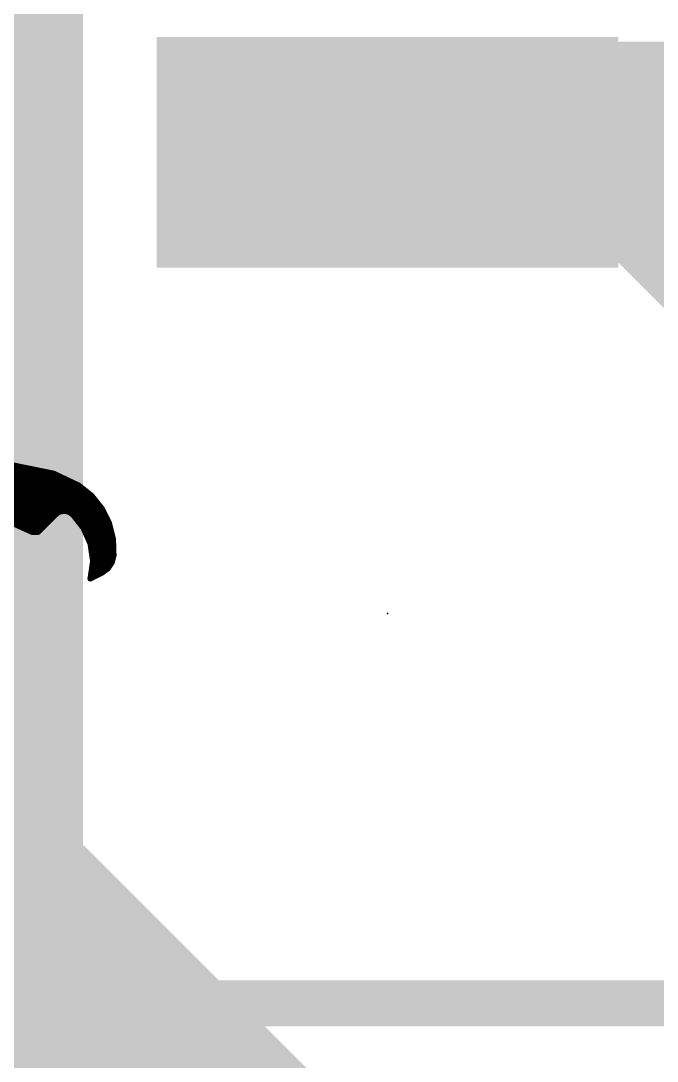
# Model space of a CAD drawing. Extents: x -0.6 to 18.1, y -1.8 to 18.1.
# Drawn here: x 11.691 to 13.442, y 3.847 to 6.712 of the extents above; entities that cross this region are included whole.
import ezdxf

# ---------------------------------------------------------------- set-up
doc = ezdxf.new("R2010")
doc.units = 0
for name, color, linetype in [('1', 12, 'CONTINUOUS'), ('22', 253, 'CONTINUOUS'), ('24', 53, 'CONTINUOUS')]:
    doc.layers.add(name, color=color, linetype=linetype)

# ---------------------------------------------------------------- blocks, each defined once
blk = doc.blocks.new('RECT')
blk.add_solid([(-0.5, -0.5), (0.5, -0.5), (-0.5, 0.5), (0.5, 0.5)])

msp = doc.modelspace()

# ---------------------------------------------------------------- linework, layer by layer
at = {"layer": '1', "const_width": 0.6096}
for points in [[(11.557, 7.239), (11.557, 4.318)], [(12.7, 6.35), (13.462, 6.35)], [(13.462, 6.35), (14.399, 5.413)], [(11.557, 4.318), (12.6035, 3.2715)]]:
    msp.add_lwpolyline(points, dxfattribs=at)
at = {"layer": '1', "const_width": 0.3048}
for points in [[(12.7, 6.5024, 1), (12.7, 6.1976)], [(13.5698, 6.4578, 1), (13.3542, 6.2422)], [(13.462, 6.1976, 1), (13.462, 6.5024)], [(11.6648, 4.4258, 1), (11.4492, 4.2102)], [(11.4046, 4.318, 1), (11.7094, 4.318)]]:
    msp.add_lwpolyline(points, format="xyb", dxfattribs=at)
at = {"layer": '22'}
for points, const_width in [([(10.6991, 5.472), (11.7492, 5.472)], 0.016), ([(11.706, 5.4808), (11.6559, 5.491)], 0.016), ([(11.7811, 5.4655), (11.706, 5.4808)], 0.016), ([(11.8503, 5.4327), (11.7811, 5.4655)], 0.016), ([(11.1286, 5.456), (11.8011, 5.456)], 0.016), ([(11.1785, 5.44), (11.8349, 5.44)], 0.016), ([(11.2005, 5.424), (11.8612, 5.424)], 0.016), ([(11.4988, 5.408), (11.8812, 5.408)], 0.016), ([(11.8859, 5.4042), (11.8503, 5.4327)], 0.016), ([(11.5309, 5.392), (11.8957, 5.392)], 0.016), ([(11.5457, 5.3846), (11.7221, 5.3045)], 0.016), ([(11.9144, 5.3686), (11.8859, 5.4042)], 0.016), ([(11.5646, 5.376), (11.9085, 5.376)], 0.016), ([(11.5999, 5.36), (11.7974, 5.36)], 0.016), ([(11.7381, 5.3045), (11.7862, 5.3526)], 0.016), ([(11.7862, 5.3526), (11.7972, 5.36)], 0.016), ([(11.7972, 5.36), (11.8102, 5.3625)], 0.016), ([(11.8102, 5.3625), (11.8232, 5.36)], 0.016), ([(11.823, 5.36), (11.9186, 5.36)], 0.016), ([(11.8232, 5.36), (11.8342, 5.3526)], 0.016), ([(11.8342, 5.3526), (11.8632, 5.3155)], 0.016), ([(11.9341, 5.3284), (11.9144, 5.3686)], 0.016), ([(11.6351, 5.344), (11.7776, 5.344)], 0.016), ([(11.6703, 5.328), (11.7616, 5.328)], 0.016), ([(11.8409, 5.344), (11.9265, 5.344)], 0.016), ([(11.8534, 5.328), (11.9342, 5.328)], 0.016), ([(11.945, 5.285), (11.9341, 5.3284)], 0.016), ([(11.7056, 5.312), (11.7456, 5.312)], 0.016), ([(11.7221, 5.3045), (11.7381, 5.3045)], 0.016), ([(11.8632, 5.3155), (11.8824, 5.2724)], 0.016), ([(11.8648, 5.312), (11.9382, 5.312)], 0.016), ([(11.8719, 5.296), (11.9422, 5.296)], 0.016), ([(11.879, 5.28), (11.9451, 5.28)], 0.016), ([(11.8824, 5.2724), (11.8896, 5.2243)], 0.016), ([(11.8837, 5.264), (11.9457, 5.264)], 0.016), ([(11.9465, 5.2403), (11.945, 5.285)], 0.016), ([(11.886, 5.248), (11.9462, 5.248)], 0.016), ([(11.9417, 5.2208), (11.9465, 5.2403)], 0.016), ([(11.8896, 5.2243), (11.8824, 5.1762)], 0.016), ([(11.8883, 5.216), (11.9384, 5.216)], 0.016), ([(11.8884, 5.232), (11.9444, 5.232)], 0.016), ([(11.9305, 5.2041), (11.9417, 5.2208)], 0.016), ([(11.8824, 5.1762), (11.9144, 5.1922)], 0.016), ([(11.8836, 5.184), (11.898, 5.184)], 0.016), ([(11.886, 5.2), (11.9249, 5.2)], 0.016), ([(11.9144, 5.1922), (11.9305, 5.2041)], 0.016), ([(17.399, 4.007), (5.399, 4.007)], 0.127)]:
    msp.add_lwpolyline(points, dxfattribs=dict(at, const_width=const_width))
at = {"layer": '22', "const_width": 0.008}
for points in [[(11.7068, 5.4847, 1), (11.7052, 5.4769)], [(11.7052, 5.4769, 1), (11.7068, 5.4847)], [(11.7492, 5.468, 1), (11.7492, 5.476)], [(11.7828, 5.4691, 1), (11.7794, 5.4619)], [(11.7803, 5.4616, 1), (11.7819, 5.4694)], [(11.8011, 5.452, 1), (11.8011, 5.46)], [(11.8349, 5.436, 1), (11.8349, 5.444)], [(11.8528, 5.4358, 1), (11.8478, 5.4296)], [(11.8486, 5.4291, 1), (11.852, 5.4363)], [(11.8612, 5.42, 1), (11.8612, 5.428)], [(11.8812, 5.404, 1), (11.8812, 5.412)], [(11.8891, 5.4067, 1), (11.8828, 5.4017)], [(11.8834, 5.4011, 1), (11.8884, 5.4074)], [(11.8957, 5.388, 1), (11.8957, 5.396)], [(11.784, 5.3559, 1), (11.7884, 5.3493)], [(11.789, 5.3498, 1), (11.7834, 5.3554)], [(11.7964, 5.3639, 1), (11.798, 5.356)], [(11.7994, 5.3566, 1), (11.795, 5.3633)], [(11.7974, 5.356, 1), (11.7974, 5.364)], [(11.811, 5.3665, 1), (11.8094, 5.3586)], [(11.811, 5.3586, 1), (11.8094, 5.3665)], [(11.823, 5.364, 1), (11.823, 5.356)], [(11.8254, 5.3633, 1), (11.821, 5.3566)], [(11.8224, 5.356, 1), (11.824, 5.3639)], [(11.8374, 5.3551, 1), (11.831, 5.3501)], [(11.832, 5.3493, 1), (11.8364, 5.3559)], [(11.9085, 5.372, 1), (11.9085, 5.38)], [(11.918, 5.3704, 1), (11.9108, 5.3668)], [(11.9113, 5.3661, 1), (11.9175, 5.3711)], [(11.9186, 5.356, 1), (11.9186, 5.364)], [(11.7616, 5.324, 1), (11.7616, 5.332)], [(11.7776, 5.34, 1), (11.7776, 5.348)], [(11.8409, 5.348, 1), (11.8409, 5.34)], [(11.8534, 5.332, 1), (11.8534, 5.324)], [(11.9265, 5.34, 1), (11.9265, 5.348)], [(11.938, 5.3294, 1), (11.9302, 5.3275)], [(11.9305, 5.3267, 1), (11.9377, 5.3302)], [(11.9342, 5.324, 1), (11.9342, 5.332)], [(11.7056, 5.316, 1), (11.7056, 5.308)], [(11.7221, 5.3085, 1), (11.7221, 5.3005)], [(11.7204, 5.3009, 1), (11.7238, 5.3081)], [(11.7353, 5.3073, 1), (11.7409, 5.3017)], [(11.7381, 5.3005, 1), (11.7381, 5.3085)], [(11.7456, 5.308, 1), (11.7456, 5.316)], [(11.8669, 5.3171, 1), (11.8596, 5.3138)], [(11.8601, 5.313, 1), (11.8664, 5.3179)], [(11.8648, 5.316, 1), (11.8648, 5.308)], [(11.8719, 5.3, 1), (11.8719, 5.292)], [(11.9382, 5.308, 1), (11.9382, 5.316)], [(11.9422, 5.292, 1), (11.9422, 5.3)], [(11.879, 5.284, 1), (11.879, 5.276)], [(11.8864, 5.273, 1), (11.8784, 5.2718)], [(11.8787, 5.2708, 1), (11.8861, 5.274)], [(11.8837, 5.268, 1), (11.8837, 5.26)], [(11.949, 5.2852, 1), (11.941, 5.2849)], [(11.9411, 5.2841, 1), (11.9489, 5.286)], [(11.9451, 5.276, 1), (11.9451, 5.284)], [(11.9457, 5.26, 1), (11.9457, 5.268)], [(11.886, 5.252, 1), (11.886, 5.244)], [(11.9425, 5.2402, 1), (11.9505, 5.2404)], [(11.9504, 5.2393, 1), (11.9426, 5.2413)], [(11.9462, 5.244, 1), (11.9462, 5.252)], [(11.8883, 5.22, 1), (11.8883, 5.212)], [(11.8884, 5.236, 1), (11.8884, 5.228)], [(11.8935, 5.2237, 1), (11.8856, 5.2249)], [(11.8856, 5.2237, 1), (11.8935, 5.2249)], [(11.9378, 5.2218, 1), (11.9455, 5.2199)], [(11.945, 5.2186, 1), (11.9383, 5.223)], [(11.9384, 5.212, 1), (11.9384, 5.22)], [(11.9444, 5.228, 1), (11.9444, 5.236)], [(11.8836, 5.188, 1), (11.8836, 5.18)], [(11.886, 5.204, 1), (11.886, 5.196)], [(11.898, 5.18, 1), (11.898, 5.188)], [(11.912, 5.1954, 1), (11.9168, 5.189)], [(11.9162, 5.1886, 1), (11.9126, 5.1958)], [(11.9249, 5.196, 1), (11.9249, 5.204)], [(11.9272, 5.2064, 1), (11.9339, 5.2019)], [(11.9329, 5.2009, 1), (11.9281, 5.2074)], [(11.8806, 5.1798, 1), (11.8842, 5.1726)], [(11.8784, 5.1768, 1), (11.8864, 5.1756)]]:
    msp.add_lwpolyline(points, format="xyb", dxfattribs=at)
at = {"layer": '24'}
msp.add_point((12.7, 5.08), dxfattribs=at)

# ---------------------------------------------------------------- block references
at = {"layer": '1', "xscale": 1.27, "yscale": 0.635}
msp.add_blockref('RECT', (12.7, 6.35), dxfattribs=at)

doc.saveas('drawing.dxf')
